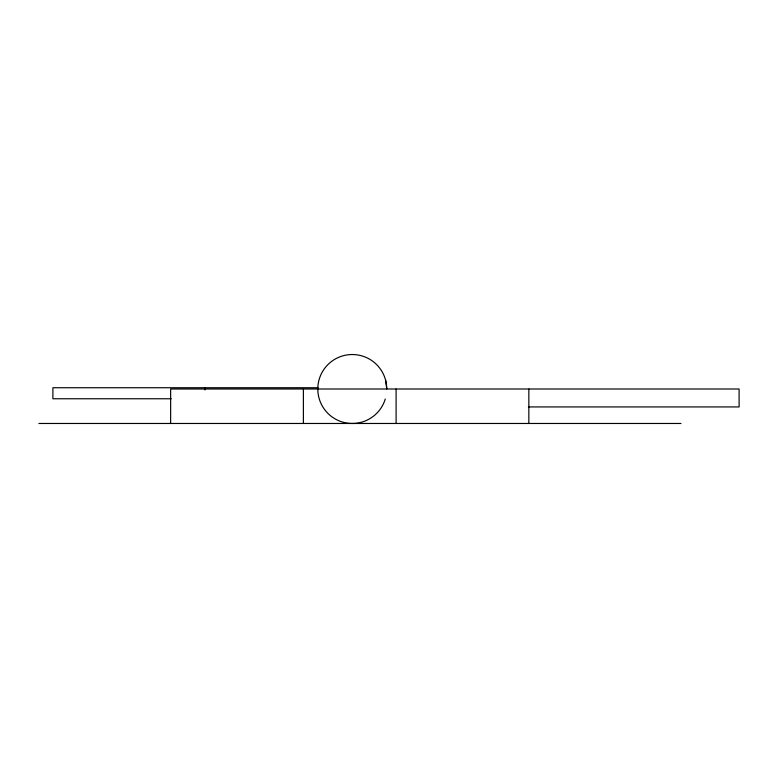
<?xml version="1.0" encoding="UTF-8"?>
<svg xmlns="http://www.w3.org/2000/svg" width="778" height="778" viewBox="0 0 778 778"><rect width="100%" height="100%" fill="white"/><g stroke="black" fill="none" stroke-linecap="round" stroke-linejoin="round"><path stroke-width="1.17" d="M318.095 387.736L52.894 387.736L52.894 398.764L171.238 398.764M528.408 406.933L739.1 406.933L739.1 389L170.645 389L170.645 423.475M38.9 423.475L680.993 423.475M385.577 380.072L386.754 389A34.475 34.475 0 0 0 338.051 357.598A34.475 34.475 0 0 0 329.551 414.927A34.475 34.475 0 0 0 385.275 398.997M528.846 389L528.846 423.475M396.099 389L396.099 423.475M303.391 389L303.391 423.475M204.867 387.736L204.867 389.943"/></g></svg>
